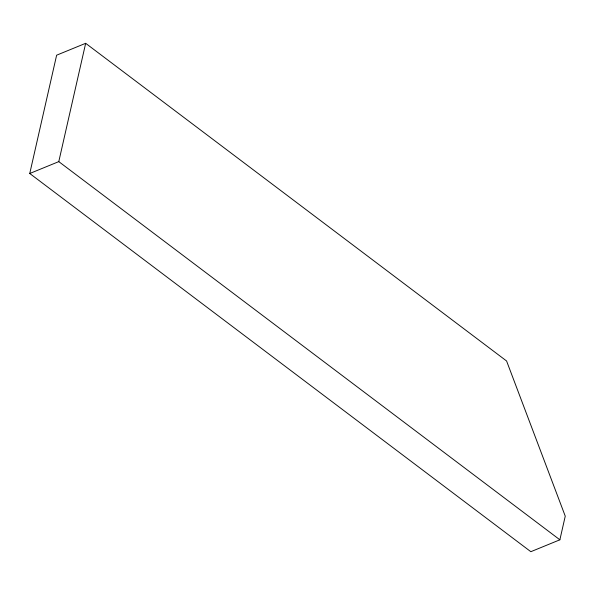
<?xml version="1.0" encoding="UTF-8"?>
<svg xmlns="http://www.w3.org/2000/svg" width="595" height="595" viewBox="0 0 595 595"><rect width="100%" height="100%" fill="white"/><g stroke="black" fill="none" stroke-linecap="round" stroke-linejoin="round"><path stroke-width="0.89" d="M29.75 173.502L56.629 55.194L85.665 43.309L506.583 360.987L565.25 516.148L559.873 539.806L530.837 551.691L29.75 173.502L58.786 161.624L85.665 43.309M58.786 161.624L559.873 539.806"/></g></svg>
